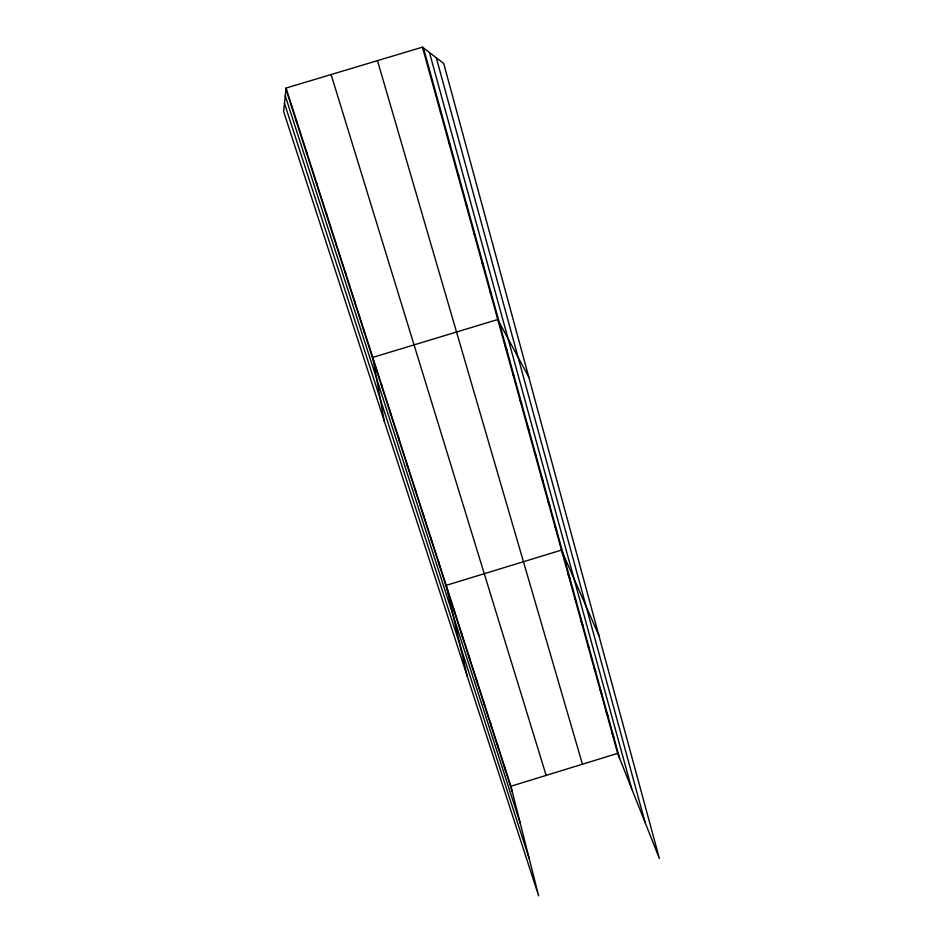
<?xml version="1.0" encoding="UTF-8"?>
<svg xmlns="http://www.w3.org/2000/svg" width="943" height="943" viewBox="0 0 943 943"><rect width="100%" height="100%" fill="white"/><g stroke="black" fill="none" stroke-linecap="round" stroke-linejoin="round"><path stroke-width="1.41" d="M296.432 121.706L296.467 120.386M286.059 88.064L283.631 111.569L538.63 895.85L510.894 786.262L286.059 88.064L422.452 47.15L443.717 63.499L659.369 858.484L617.653 753.363L422.452 47.15M510.894 786.262L617.653 753.363M431.481 79.825L432.519 80.827M440.334 111.863L441.43 113.101M449.021 143.265L450.176 144.739M457.532 174.066L458.734 175.752M465.877 204.266L467.139 206.175M474.07 233.899L475.378 236.009M482.109 262.979L483.464 265.289M489.995 291.517L491.397 294.004M528.775 377.059L497.739 319.524L372.791 357.397L384.237 420.979M505.33 347.012L506.827 349.865M512.792 374.006L514.324 377.035M520.123 400.516L521.691 403.698M527.326 426.566L528.917 429.89M534.386 452.145L536.025 455.622M541.341 477.276L543.003 480.895M548.166 501.971L549.863 505.731M554.873 526.241L556.606 530.131M598.911 635.606L561.462 550.099L446.192 585.344L467.162 676.037M568.146 574.252L569.937 578.401M574.7 597.992L576.527 602.271M581.159 621.331L582.998 625.716M587.501 644.269L589.363 648.772M593.725 666.819L595.622 671.428M599.854 689.003L601.775 693.706M605.889 710.81L607.822 715.619M611.818 732.263L613.775 737.167M285.257 95.809L520.265 823.263M284.48 103.388L529.223 858.649M285.941 89.137L512.214 791.472M331.111 74.544L546.15 775.394M377.483 60.635L582.444 764.207M423.431 47.904L619.634 758.361M429.466 52.537L631.739 788.855M436.326 57.818L645.212 822.803M504.187 765.41L505.472 770.525M497.35 744.204L498.611 749.225M490.407 722.644L491.633 727.583M483.358 700.732L484.537 705.564M476.18 678.43L477.323 683.168M468.871 655.762L469.979 660.383M461.445 632.694L462.518 637.197M453.889 609.225L454.915 613.622M438.601 561.769L439.544 565.906M430.88 537.769L431.776 541.789M423.018 513.357L423.867 517.236M415.014 488.509L415.816 492.258M406.869 463.225L407.624 466.82M398.583 437.481L399.278 440.923M390.143 411.266L390.791 414.566M381.55 384.579L382.139 387.703M363.868 329.708L364.34 332.49M354.792 301.489L355.193 304.094M345.527 272.739L345.869 275.144M336.097 243.435L336.368 245.651M326.478 213.566L326.679 215.57M316.671 183.119L316.789 184.899M306.664 152.059L306.711 153.615"/></g></svg>
